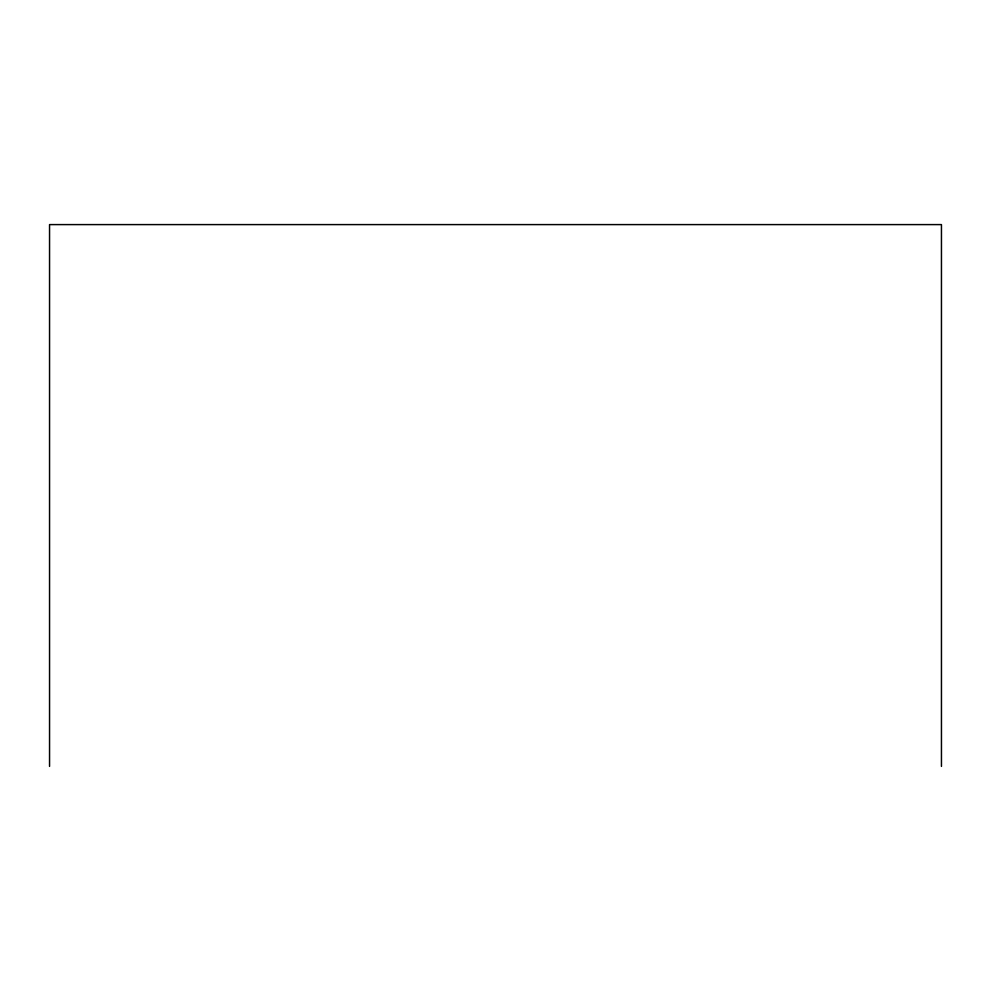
<?xml version="1.0" encoding="UTF-8"?>
<svg xmlns="http://www.w3.org/2000/svg" width="991" height="991" viewBox="0 0 991 991"><rect width="100%" height="100%" fill="white"/><g stroke="black" fill="none" stroke-linecap="round" stroke-linejoin="round"><path stroke-width="1.49" d="M941.45 766.402L941.45 224.598L49.55 224.598L49.55 766.402"/></g></svg>
